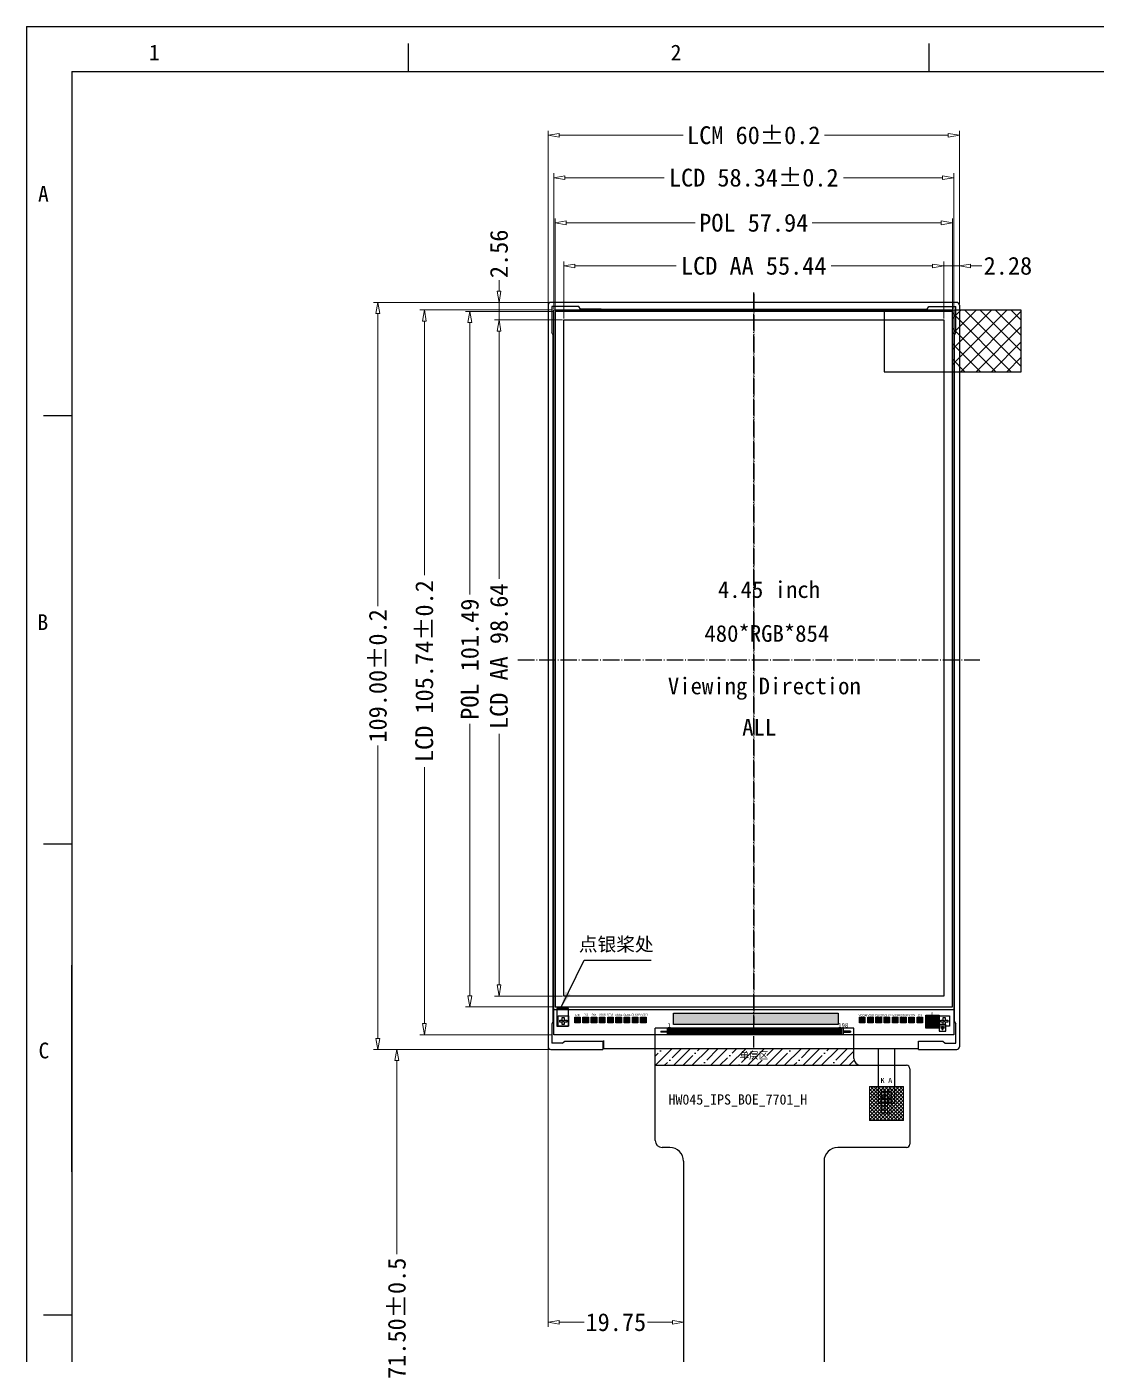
# Model space of a CAD drawing. Header units: millimetres. Extents: x 7345 to 7787, y -738 to -425.
# Drawn here: x 7345.1 to 7501.3, y -618.7 to -424.8 of the extents above; entities that cross this region are included whole.
import ezdxf

# ---------------------------------------------------------------- set-up
doc = ezdxf.new("R2010")
doc.units = ezdxf.units.MM
doc.header["$PDMODE"] = 35
doc.linetypes.add('ACAD_ISO04W100', pattern=[30, 24, -3, 0, -3])
for name, color, linetype in [('BL', 7, 'Continuous'), ('DIM', 3, 'Continuous'), ('FPC', 42, 'Continuous'), ('图框', 7, 'Continuous'), ('标 注', 3, 'Continuous'), ('标注', 3, 'Continuous')]:
    doc.layers.add(name, color=color, linetype=linetype)
doc.styles.add('1', font='', dxfattribs={"height": 5})
doc.styles.add('panel', font='arial.ttf', dxfattribs={"height": 4})
doc.styles.add('style2', font='kaiu.ttf')
doc.styles.add('宋', font='', dxfattribs={"height": 2})
doc.styles.add('宋体', font='')
doc.styles.get('1').set_extended_font_data('KaiTi_GB2312')
doc.styles.get('宋').set_extended_font_data('SimSun')
doc.styles.get('宋体').set_extended_font_data('SimSun')
doc.dimstyles.new('SYX', dxfattribs={"dimtxt": 3, "dimasz": 2.5, "dimexe": 1.25, "dimexo": 0.625, "dimtad": 1, "dimdsep": 46, "dimtxsty": '1', "dimcen": 2.5, "dimclrd": 256, "dimclre": 256, "dimclrt": 256, "dimadec": 0, "dimazin": 0, "dimtfac": 1, "dimtmove": 0, "dimatfit": 3, "dimfxl": 0, "dimarcsym": 0})
doc.dimstyles.new('标准', dxfattribs={"dimscale": 0.65, "dimtxt": 3, "dimasz": 2.5, "dimexe": 1, "dimexo": 0.3, "dimgap": 0.5, "dimtad": 0, "dimzin": 1, "dimdsep": 46, "dimtxsty": '宋体', "dimblk": 'CLOSEDBLANK', "dimcen": 0, "dimclrd": 3, "dimclre": 3, "dimclrt": 3, "dimadec": 0, "dimazin": 0, "dimtfac": 1, "dimtmove": 0, "dimatfit": 3, "dimldrblk": 'CLOSEDBLANK', "dimfxl": 0, "dimlwd": 0, "dimlwe": 0, "dimarcsym": 0})

# ---------------------------------------------------------------- blocks, each defined once
blk = doc.blocks.new('_ClosedBlank')
at = {"color": 0, "linetype": 'ByBlock', "lineweight": -2}
for p, q in [((-1, 0.17), (0, 0)), ((-1, 0.17), (-1, -0.17)), ((0, 0), (-1, -0.17))]:
    blk.add_line(p, q, dxfattribs=at)
blk = doc.blocks.new('*D8')
at = {"layer": 'Defpoints', "color": 0}
for p in [(7481.18, -440.66), (7421.18, -465.43), (7481.18, -465.43)]:
    blk.add_point(p, dxfattribs=at)
at = {"layer": 'FPC', "color": 3, "lineweight": 0}
for p, q in [((7421.18, -465.24), (7421.18, -440.01)), ((7481.18, -465.24), (7481.18, -440.01)), ((7422.81, -440.66), (7440.86, -440.66)), ((7479.56, -440.66), (7461.5, -440.66))]:
    blk.add_line(p, q, dxfattribs=at)
at = {"layer": 'FPC', "color": 3, "lineweight": 0, "xscale": 1.625, "yscale": 1.625, "zscale": 1.625, "rotation": 180}
blk.add_blockref('_ClosedBlank', (7421.18, -440.66), dxfattribs=at)
at = {"layer": 'FPC', "color": 3, "lineweight": 0, "xscale": 1.625, "yscale": 1.625, "zscale": 1.625}
blk.add_blockref('_ClosedBlank', (7481.18, -440.66), dxfattribs=at)
at = {"layer": 'FPC', "color": 3, "insert": (7451.18, -440.66), "char_height": 2.6, "attachment_point": 5, "style": '宋体'}
blk.add_mtext('LCM 60±0.2', dxfattribs=at)
blk = doc.blocks.new('*D9')
at = {"layer": 'Defpoints', "color": 0}
for p in [(7422.01, -466.14), (7403.13, -571.88), (7422.01, -571.88)]:
    blk.add_point(p, dxfattribs=at)
at = {"layer": 'FPC', "color": 3, "lineweight": 0}
for p, q in [((7421.82, -466.14), (7402.48, -466.14)), ((7403.13, -467.77), (7403.13, -504.82)), ((7403.13, -570.26), (7403.13, -532.85)), ((7421.82, -571.88), (7402.48, -571.88))]:
    blk.add_line(p, q, dxfattribs=at)
at = {"layer": 'FPC', "color": 3, "lineweight": 0, "xscale": 1.625, "yscale": 1.625, "zscale": 1.625}
for p, rotation in [((7403.13, -466.14), 90), ((7403.13, -571.88), 270)]:
    blk.add_blockref('_ClosedBlank', p, dxfattribs=dict(at, rotation=rotation))
at = {"layer": 'FPC', "color": 3, "insert": (7403.13, -518.83), "char_height": 2.6, "attachment_point": 5, "rotation": 90, "style": '宋体'}
blk.add_mtext('LCD 105.74±0.2', dxfattribs=at)
blk = doc.blocks.new('*D10')
at = {"layer": 'Defpoints', "color": 0}
for p in [(7480.35, -446.85), (7422.01, -466.14), (7480.35, -466.14)]:
    blk.add_point(p, dxfattribs=at)
at = {"layer": 'FPC', "color": 3, "lineweight": 0}
for p, q in [((7422.01, -465.95), (7422.01, -446.2)), ((7423.64, -446.85), (7438.09, -446.85)), ((7478.73, -446.85), (7464.27, -446.85)), ((7480.35, -465.95), (7480.35, -446.2))]:
    blk.add_line(p, q, dxfattribs=at)
at = {"layer": 'FPC', "color": 3, "lineweight": 0, "xscale": 1.625, "yscale": 1.625, "zscale": 1.625, "rotation": 180}
blk.add_blockref('_ClosedBlank', (7422.01, -446.85), dxfattribs=at)
at = {"layer": 'FPC', "color": 3, "lineweight": 0, "xscale": 1.625, "yscale": 1.625, "zscale": 1.625}
blk.add_blockref('_ClosedBlank', (7480.35, -446.85), dxfattribs=at)
at = {"layer": 'FPC', "color": 3, "insert": (7451.18, -446.85), "char_height": 2.6, "attachment_point": 5, "style": '宋体'}
blk.add_mtext('LCD 58.34±0.2', dxfattribs=at)
blk = doc.blocks.new('*D11')
at = {"layer": 'Defpoints', "color": 0}
for p in [(7478.9, -459.71), (7423.46, -467.59), (7478.9, -467.59)]:
    blk.add_point(p, dxfattribs=at)
at = {"layer": 'FPC', "color": 3, "lineweight": 0}
for p, q in [((7423.46, -467.4), (7423.46, -459.06)), ((7478.9, -467.4), (7478.9, -459.06)), ((7425.09, -459.71), (7439.88, -459.71)), ((7477.28, -459.71), (7462.48, -459.71))]:
    blk.add_line(p, q, dxfattribs=at)
at = {"layer": 'FPC', "color": 3, "lineweight": 0, "xscale": 1.625, "yscale": 1.625, "zscale": 1.625, "rotation": 180}
blk.add_blockref('_ClosedBlank', (7423.46, -459.71), dxfattribs=at)
at = {"layer": 'FPC', "color": 3, "lineweight": 0, "xscale": 1.625, "yscale": 1.625, "zscale": 1.625}
blk.add_blockref('_ClosedBlank', (7478.9, -459.71), dxfattribs=at)
at = {"layer": 'FPC', "color": 3, "insert": (7451.18, -459.71), "char_height": 2.6, "attachment_point": 5, "style": '宋体'}
blk.add_mtext('LCD AA 55.44', dxfattribs=at)
blk = doc.blocks.new('*D12')
at = {"layer": 'Defpoints', "color": 0}
for p in [(7414.02, -467.59), (7423.46, -467.59), (7423.46, -566.23)]:
    blk.add_point(p, dxfattribs=at)
at = {"layer": 'FPC', "color": 3, "lineweight": 0}
for p, q in [((7423.27, -467.59), (7413.37, -467.59)), ((7414.02, -469.22), (7414.02, -505.36)), ((7414.02, -564.61), (7414.02, -527.96)), ((7423.27, -566.23), (7413.37, -566.23))]:
    blk.add_line(p, q, dxfattribs=at)
at = {"layer": 'FPC', "color": 3, "lineweight": 0, "xscale": 1.625, "yscale": 1.625, "zscale": 1.625}
for p, rotation in [((7414.02, -467.59), 90), ((7414.02, -566.23), 270)]:
    blk.add_blockref('_ClosedBlank', p, dxfattribs=dict(at, rotation=rotation))
at = {"layer": 'FPC', "color": 3, "insert": (7414.02, -516.66), "char_height": 2.6, "attachment_point": 5, "rotation": 90, "style": '宋体'}
blk.add_mtext('LCD AA 98.64', dxfattribs=at)
blk = doc.blocks.new('*D14')
at = {"layer": 'Defpoints', "color": 0}
for p in [(7478.9, -459.71), (7481.18, -459.71), (7481.18, -459.71)]:
    blk.add_point(p, dxfattribs=at)
at = {"layer": 'FPC', "color": 3, "lineweight": 0}
for p, q in [((7478.9, -459.52), (7478.9, -459.06)), ((7481.18, -459.52), (7481.18, -459.06)), ((7477.28, -459.71), (7475.65, -459.71)), ((7478.9, -459.71), (7481.18, -459.71)), ((7482.81, -459.71), (7484.43, -459.71))]:
    blk.add_line(p, q, dxfattribs=at)
at = {"layer": 'FPC', "color": 3, "lineweight": 0, "xscale": 1.625, "yscale": 1.625, "zscale": 1.625}
blk.add_blockref('_ClosedBlank', (7478.9, -459.71), dxfattribs=at)
at = {"layer": 'FPC', "color": 3, "lineweight": 0, "xscale": 1.625, "yscale": 1.625, "zscale": 1.625, "rotation": 180}
blk.add_blockref('_ClosedBlank', (7481.18, -459.71), dxfattribs=at)
at = {"layer": 'FPC', "color": 3, "insert": (7488.25, -459.71), "char_height": 2.6, "attachment_point": 5, "style": '宋体'}
blk.add_mtext('2.28', dxfattribs=at)
blk = doc.blocks.new('*D15')
at = {"layer": 'Defpoints', "color": 0}
for p in [(7412.14, -465.03), (7414.02, -465.03), (7414.02, -467.59)]:
    blk.add_point(p, dxfattribs=at)
at = {"layer": 'FPC', "color": 3, "lineweight": 0}
for p, q in [((7414.02, -463.41), (7414.02, -461.78)), ((7412.33, -465.03), (7414.67, -465.03)), ((7414.02, -467.59), (7414.02, -465.03)), ((7413.83, -467.59), (7413.37, -467.59)), ((7414.02, -469.22), (7414.02, -470.84))]:
    blk.add_line(p, q, dxfattribs=at)
at = {"layer": 'FPC', "color": 3, "lineweight": 0, "xscale": 1.625, "yscale": 1.625, "zscale": 1.625}
for p, rotation in [((7414.02, -465.03), 270), ((7414.02, -467.59), 90)]:
    blk.add_blockref('_ClosedBlank', p, dxfattribs=dict(at, rotation=rotation))
at = {"layer": 'FPC', "color": 3, "insert": (7414.02, -457.95), "char_height": 2.6, "attachment_point": 5, "rotation": 90, "style": '宋体'}
blk.add_mtext('2.56', dxfattribs=at)
blk = doc.blocks.new('FA')
at = {"color": 7}
for p, q in [((7275.66, -465.64), (7271.71, -465.64)), ((7326.7, -465.64), (7330.65, -465.64)), ((7273.25, -573.11), (7271.71, -573.11))]:
    blk.add_line(p, q, dxfattribs=at)
at = {"color": 7, "linetype": 'Continuous'}
for p, q in [((7275.91, -466.04), (7275.66, -465.64)), ((7278.91, -466.04), (7275.91, -466.04)), ((7275.91, -466.04), (7326.45, -466.04)), ((7326.45, -466.04), (7326.7, -465.64)), ((7271.91, -469.8), (7271.71, -469.45)), ((7271.91, -569.96), (7271.91, -469.8)), ((7330.45, -469.8), (7330.65, -469.45)), ((7330.45, -569.96), (7330.45, -469.8)), ((7271.91, -569.96), (7271.71, -570.31)), ((7330.45, -569.96), (7330.65, -570.31))]:
    blk.add_line(p, q, dxfattribs=at)
at = {"layer": 'BL', "color": 0}
for p, q in [((7330.78, -465.03), (7271.58, -465.03)), ((7271.18, -465.43), (7271.18, -573.63)), ((7271.71, -465.64), (7271.71, -469.45)), ((7330.65, -469.45), (7330.65, -465.64)), ((7271.71, -570.31), (7271.71, -573.11)), ((7330.65, -573.11), (7330.65, -570.31)), ((7273.25, -573.11), (7273.6, -572.84)), ((7273.6, -572.84), (7279.18, -572.84)), ((7279.18, -572.84), (7279.18, -574.03)), ((7325.19, -574.03), (7325.19, -572.84)), ((7325.19, -572.84), (7328.76, -572.84)), ((7328.76, -572.84), (7329.11, -573.11)), ((7329.11, -573.11), (7330.65, -573.11)), ((7271.58, -574.03), (7279.18, -574.03)), ((7325.19, -574.03), (7330.78, -574.03))]:
    blk.add_line(p, q, dxfattribs=at)
at = {"layer": 'BL', "color": 255}
blk.add_line((7331.18, -465.43), (7331.18, -573.63), dxfattribs=at)
at = {"layer": 'BL', "color": 5}
blk.add_line((7279.28, -572.74), (7279.28, -573.93), dxfattribs=at)
at = {"layer": 'BL', "color": 0}
for centre, start, end in [((7271.58, -465.43), 90, 180), ((7330.78, -465.43), 0, 90), ((7271.58, -573.63), 180, 270), ((7330.78, -573.63), 270, 0)]:
    blk.add_arc(centre, 0.4, start, end, dxfattribs=at)
at = {"layer": '图框', "color": 0, "linetype": 'ByBlock'}
blk.add_line((7325.19, -573.93), (7279.18, -573.93), dxfattribs=at)
blk = doc.blocks.new('*D38')
at = {"layer": 'Defpoints', "color": 0}
for p in [(7399.12, -574.03), (7421.58, -574.03), (7441.23, -645.53)]:
    blk.add_point(p, dxfattribs=at)
at = {"layer": 'FPC', "color": 3, "lineweight": 0}
for p, q in [((7421.39, -574.03), (7398.47, -574.03)), ((7399.12, -575.66), (7399.12, -603.91)), ((7399.12, -643.91), (7399.12, -622.59)), ((7441.04, -645.53), (7398.47, -645.53))]:
    blk.add_line(p, q, dxfattribs=at)
at = {"layer": 'FPC', "color": 3, "lineweight": 0, "xscale": 1.625, "yscale": 1.625, "zscale": 1.625}
for p, rotation in [((7399.12, -574.03), 90), ((7399.12, -645.53), 270)]:
    blk.add_blockref('_ClosedBlank', p, dxfattribs=dict(at, rotation=rotation))
at = {"layer": 'FPC', "color": 3, "insert": (7399.12, -613.25), "char_height": 2.6, "attachment_point": 5, "rotation": 90, "style": '宋体'}
blk.add_mtext('71.50±0.5', dxfattribs=at)
blk = doc.blocks.new('*D44')
at = {"layer": 'Defpoints', "color": 0}
for p in [(7421.18, -573.63), (7440.93, -611.38), (7440.93, -613.83)]:
    blk.add_point(p, dxfattribs=at)
at = {"layer": 'FPC', "color": 3, "lineweight": 0}
for p, q in [((7421.18, -573.83), (7421.18, -614.48)), ((7440.93, -611.58), (7440.93, -614.48)), ((7422.81, -613.83), (7426.43, -613.83)), ((7439.31, -613.83), (7435.68, -613.83))]:
    blk.add_line(p, q, dxfattribs=at)
at = {"layer": 'FPC', "color": 3, "lineweight": 0, "xscale": 1.625, "yscale": 1.625, "zscale": 1.625, "rotation": 180}
blk.add_blockref('_ClosedBlank', (7421.18, -613.83), dxfattribs=at)
at = {"layer": 'FPC', "color": 3, "lineweight": 0, "xscale": 1.625, "yscale": 1.625, "zscale": 1.625}
blk.add_blockref('_ClosedBlank', (7440.93, -613.83), dxfattribs=at)
at = {"layer": 'FPC', "color": 3, "insert": (7431.06, -613.83), "char_height": 2.6, "attachment_point": 5, "style": '宋体'}
blk.add_mtext('19.75', dxfattribs=at)
blk = doc.blocks.new('*D45')
at = {"layer": 'Defpoints', "color": 0}
for p in [(7396.35, -465.03), (7421.58, -465.03), (7421.58, -574.03)]:
    blk.add_point(p, dxfattribs=at)
at = {"layer": 'FPC', "color": 3, "lineweight": 0}
for p, q in [((7421.39, -465.03), (7395.7, -465.03)), ((7396.35, -466.66), (7396.35, -509.36)), ((7396.35, -572.41), (7396.35, -529.7)), ((7421.39, -574.03), (7395.7, -574.03))]:
    blk.add_line(p, q, dxfattribs=at)
at = {"layer": 'FPC', "color": 3, "lineweight": 0, "xscale": 1.625, "yscale": 1.625, "zscale": 1.625}
for p, rotation in [((7396.35, -465.03), 90), ((7396.35, -574.03), 270)]:
    blk.add_blockref('_ClosedBlank', p, dxfattribs=dict(at, rotation=rotation))
at = {"layer": 'FPC', "color": 3, "insert": (7396.35, -519.53), "char_height": 2.6, "attachment_point": 5, "rotation": 90, "style": '宋体'}
blk.add_mtext('109.00%%P0.2', dxfattribs=at)
blk = doc.blocks.new('*U48')
at = {"color": 4}
blk.add_lwpolyline([(-0.035, 0.4), (0.035, 0.4), (0.035, -0.4), (-0.035, -0.4)], close=True, dxfattribs=at)
blk = doc.blocks.new('*U49')
at = {"color": 0, "linetype": 'ByBlock', "lineweight": -2}
for p in [(0, 0), (0.13, 0), (0.26, 0), (0.39, 0), (0.52, 0), (0.65, 0), (0.78, 0), (0.91, 0), (1.04, 0), (1.17, 0), (1.3, 0), (1.43, 0), (1.56, 0), (1.69, 0), (1.82, 0), (1.95, 0), (2.08, 0), (2.21, 0), (2.34, 0), (2.47, 0), (2.6, 0), (2.73, 0), (2.86, 0), (2.99, 0), (3.12, 0), (3.25, 0), (3.38, 0), (3.51, 0), (3.64, 0), (3.77, 0), (3.9, 0), (4.03, 0), (4.16, 0), (4.29, 0), (4.42, 0), (4.55, 0), (4.68, 0), (4.81, 0), (4.94, 0), (5.07, 0), (5.2, 0), (5.33, 0), (5.46, 0), (5.59, 0), (5.72, 0), (5.85, 0), (5.98, 0), (6.11, 0), (6.24, 0), (6.37, 0), (6.5, 0), (6.63, 0), (6.76, 0), (6.89, 0), (7.02, 0), (7.15, 0), (7.28, 0), (7.41, 0), (7.54, 0), (7.67, 0), (7.8, 0), (7.93, 0), (8.06, 0), (8.19, 0), (8.32, 0), (8.45, 0), (8.58, 0), (8.71, 0), (8.84, 0), (8.97, 0), (9.1, 0), (9.23, 0), (9.36, 0), (9.49, 0), (9.62, 0), (9.75, 0), (9.88, 0), (10.01, 0), (10.14, 0), (10.27, 0), (10.4, 0), (10.53, 0), (10.66, 0), (10.79, 0), (10.92, 0), (11.05, 0), (11.18, 0), (11.31, 0), (11.44, 0), (11.57, 0), (11.7, 0), (11.83, 0), (11.96, 0), (12.09, 0), (12.22, 0), (12.35, 0), (12.48, 0), (12.61, 0), (12.74, 0), (12.87, 0), (13, 0), (13.13, 0), (13.26, 0), (13.39, 0), (13.52, 0), (13.65, 0), (13.78, 0), (13.91, 0), (14.04, 0), (14.17, 0), (14.3, 0), (14.43, 0), (14.56, 0), (14.69, 0), (14.82, 0), (14.95, 0), (15.08, 0), (15.21, 0), (15.34, 0), (15.47, 0), (15.6, 0), (15.73, 0), (15.86, 0), (15.99, 0), (16.12, 0), (16.25, 0), (16.38, 0), (16.51, 0), (16.64, 0), (16.77, 0), (16.9, 0), (17.03, 0), (17.16, 0), (17.29, 0), (17.42, 0), (17.55, 0), (17.68, 0), (17.81, 0), (17.94, 0), (18.07, 0), (18.2, 0), (18.33, 0), (18.46, 0), (18.59, 0), (18.72, 0), (18.85, 0), (18.98, 0), (19.11, 0), (19.24, 0), (19.37, 0), (19.5, 0), (19.63, 0), (19.76, 0), (19.89, 0), (20.02, 0), (20.15, 0), (20.28, 0), (20.41, 0), (20.54, 0), (20.67, 0), (20.8, 0), (20.93, 0), (21.06, 0), (21.19, 0), (21.32, 0), (21.45, 0), (21.58, 0), (21.71, 0), (21.84, 0), (21.97, 0), (22.1, 0), (22.23, 0), (22.36, 0), (22.49, 0), (22.62, 0), (22.75, 0), (22.88, 0), (23.01, 0), (23.14, 0), (23.27, 0), (23.4, 0), (23.53, 0), (23.66, 0), (23.79, 0), (23.92, 0), (24.05, 0), (24.18, 0), (24.31, 0), (24.44, 0), (24.57, 0), (24.7, 0), (24.83, 0), (24.96, 0)]:
    blk.add_blockref('*U48', p, dxfattribs=at)
blk = doc.blocks.new('GAS')
for points in [[(7125.07, -569.32), (7125.87, -569.32), (7125.87, -570.12), (7125.07, -570.12)], [(7126.27, -569.32), (7127.07, -569.32), (7127.07, -570.12), (7126.27, -570.12)], [(7127.47, -569.32), (7128.27, -569.32), (7128.27, -570.12), (7127.47, -570.12)], [(7128.67, -569.32), (7129.47, -569.32), (7129.47, -570.12), (7128.67, -570.12)], [(7129.87, -569.32), (7130.67, -569.32), (7130.67, -570.12), (7129.87, -570.12)], [(7131.07, -569.32), (7131.87, -569.32), (7131.87, -570.12), (7131.07, -570.12)], [(7132.27, -569.32), (7133.07, -569.32), (7133.07, -570.12), (7132.27, -570.12)], [(7133.47, -569.32), (7134.27, -569.32), (7134.27, -570.12), (7133.47, -570.12)], [(7134.67, -569.32), (7135.47, -569.32), (7135.47, -570.12), (7134.67, -570.12)], [(7139.49, -568.73), (7163.49, -568.73), (7163.49, -570.37), (7139.49, -570.37)], [(7166.6, -569.32), (7167.4, -569.32), (7167.4, -570.12), (7166.6, -570.12)], [(7167.8, -569.32), (7168.6, -569.32), (7168.6, -570.12), (7167.8, -570.12)], [(7169, -569.32), (7169.8, -569.32), (7169.8, -570.12), (7169, -570.12)], [(7170.2, -569.32), (7171, -569.32), (7171, -570.12), (7170.2, -570.12)], [(7171.4, -569.32), (7172.2, -569.32), (7172.2, -570.12), (7171.4, -570.12)], [(7172.6, -569.32), (7173.4, -569.32), (7173.4, -570.12), (7172.6, -570.12)], [(7173.8, -569.32), (7174.6, -569.32), (7174.6, -570.12), (7173.8, -570.12)], [(7175, -569.32), (7175.8, -569.32), (7175.8, -570.12), (7175, -570.12)], [(7176.3, -569.03), (7178.2, -569.03), (7178.2, -570.93), (7176.3, -570.93)]]:
    blk.add_hatch(color=3).paths.add_polyline_path(points)
h = blk.add_hatch(color=3)
h.paths.add_polyline_path([(7178.77, -570.83), (7178.67, -570.83), (7178.67, -570.93), (7178.77, -570.93)])
h.paths.add_polyline_path([(7178.77, -570.63), (7178.67, -570.63), (7178.67, -570.83), (7178.77, -570.83)])
h.paths.add_polyline_path([(7178.97, -570.83), (7178.77, -570.83), (7178.77, -570.93), (7178.97, -570.93)])
h.paths.add_polyline_path([(7178.67, -570.83), (7178.47, -570.83), (7178.47, -570.93), (7178.67, -570.93)])
h.paths.add_polyline_path([(7178.77, -570.93), (7178.67, -570.93), (7178.67, -571.13), (7178.77, -571.13)])
at = {"color": 4}
for p, q in [((7122.89, -570.03), (7122.89, -569.73)), ((7122.89, -569.73), (7123.24, -569.73)), ((7123.24, -569.38), (7123.54, -569.38)), ((7123.24, -569.73), (7123.24, -569.38)), ((7123.24, -569.73), (7123.54, -570.03)), ((7123.24, -570.03), (7123.54, -569.73)), ((7123.54, -569.38), (7123.54, -569.73)), ((7123.54, -569.73), (7123.89, -569.73)), ((7123.89, -569.73), (7123.89, -570.03)), ((7123.24, -570.03), (7122.89, -570.03)), ((7123.24, -570.38), (7123.24, -570.03)), ((7123.54, -570.38), (7123.24, -570.38)), ((7123.89, -570.03), (7123.54, -570.03)), ((7123.54, -570.03), (7123.54, -570.38)), ((7137.6, -571.38), (7137.6, -571.48)), ((7165.29, -571.38), (7165.29, -571.48))]:
    blk.add_line(p, q, dxfattribs=at)
at = {"color": 3}
for p, q in [((7122.89, -570.03), (7122.89, -569.73)), ((7122.89, -569.73), (7123.24, -569.73)), ((7123.24, -569.38), (7123.54, -569.38)), ((7123.24, -569.73), (7123.24, -569.38)), ((7123.24, -569.73), (7123.54, -570.03)), ((7123.24, -570.03), (7123.54, -569.73)), ((7123.54, -569.38), (7123.54, -569.73)), ((7123.54, -569.73), (7123.89, -569.73)), ((7123.89, -569.73), (7123.89, -570.03)), ((7178.47, -570.03), (7178.47, -569.73)), ((7178.47, -569.73), (7178.82, -569.73)), ((7178.82, -569.38), (7179.12, -569.38)), ((7178.82, -569.73), (7178.82, -569.38)), ((7178.82, -569.73), (7179.12, -570.03)), ((7178.82, -570.03), (7179.12, -569.73)), ((7179.12, -569.38), (7179.12, -569.73)), ((7179.12, -569.73), (7179.47, -569.73)), ((7179.47, -569.73), (7179.47, -570.03)), ((7123.24, -570.03), (7122.89, -570.03)), ((7123.24, -570.38), (7123.24, -570.03)), ((7123.54, -570.38), (7123.24, -570.38)), ((7123.89, -570.03), (7123.54, -570.03)), ((7123.54, -570.03), (7123.54, -570.38)), ((7178.82, -570.03), (7178.47, -570.03)), ((7178.82, -570.38), (7178.82, -570.03)), ((7179.12, -570.38), (7178.82, -570.38)), ((7179.47, -570.03), (7179.12, -570.03)), ((7179.12, -570.03), (7179.12, -570.38))]:
    blk.add_line(p, q, dxfattribs=at)
at = {"color": 6}
for p, q in [((7125.87, -569.32), (7125.07, -570.12)), ((7125.07, -569.32), (7125.87, -570.12)), ((7127.07, -569.32), (7126.27, -570.12)), ((7126.27, -569.32), (7127.07, -570.12)), ((7128.27, -569.32), (7127.47, -570.12)), ((7127.47, -569.32), (7128.27, -570.12)), ((7129.47, -569.32), (7128.67, -570.12)), ((7128.67, -569.32), (7129.47, -570.12)), ((7130.67, -569.32), (7129.87, -570.12)), ((7129.87, -569.32), (7130.67, -570.12)), ((7131.87, -569.32), (7131.07, -570.12)), ((7131.07, -569.32), (7131.87, -570.12)), ((7133.07, -569.32), (7132.27, -570.12)), ((7132.27, -569.32), (7133.07, -570.12)), ((7134.27, -569.32), (7133.47, -570.12)), ((7133.47, -569.32), (7134.27, -570.12)), ((7135.47, -569.32), (7134.67, -570.12)), ((7134.67, -569.32), (7135.47, -570.12)), ((7167.4, -569.32), (7166.6, -570.12)), ((7166.6, -569.32), (7167.4, -570.12)), ((7168.6, -569.32), (7167.8, -570.12)), ((7167.8, -569.32), (7168.6, -570.12)), ((7169.8, -569.32), (7169, -570.12)), ((7169, -569.32), (7169.8, -570.12)), ((7171, -569.32), (7170.2, -570.12)), ((7170.2, -569.32), (7171, -570.12)), ((7172.2, -569.32), (7171.4, -570.12)), ((7171.4, -569.32), (7172.2, -570.12)), ((7173.4, -569.32), (7172.6, -570.12)), ((7172.6, -569.32), (7173.4, -570.12)), ((7174.6, -569.32), (7173.8, -570.12)), ((7173.8, -569.32), (7174.6, -570.12)), ((7175.8, -569.32), (7175, -570.12)), ((7175, -569.32), (7175.8, -570.12)), ((7176.3, -570.93), (7178.2, -569.03)), ((7176.3, -569.03), (7178.2, -570.93))]:
    blk.add_line(p, q, dxfattribs=at)
at = {"color": 4}
for points in [[(7122.01, -466.14), (7180.35, -466.14), (7180.35, -571.88), (7122.01, -571.88)], [(7122.44, -570.63), (7124.14, -570.63), (7124.14, -568.03), (7122.44, -568.03)], [(7122.44, -570.63), (7124.14, -570.63), (7124.14, -568.03), (7122.44, -568.03)], [(7122.64, -569.13), (7124.14, -569.13), (7124.14, -570.63), (7122.64, -570.63)], [(7139.49, -568.73), (7163.49, -568.73), (7163.49, -570.37), (7139.49, -570.37)], [(7164.03, -570.93), (7163.96, -570.93), (7163.96, -571.73), (7164.03, -571.73)]]:
    blk.add_lwpolyline(points, close=True, dxfattribs=at)
for points in [[(7122.01, -466.14), (7180.35, -466.14), (7180.35, -568.23), (7122.01, -568.23)], [(7122.01, -466.14), (7180.35, -466.14), (7180.35, -571.88), (7122.01, -571.88)], [(7176.3, -569.03), (7178.2, -569.03), (7178.2, -570.93), (7176.3, -570.93)]]:
    blk.add_lwpolyline(points, close=True)
at = {"color": 5}
blk.add_lwpolyline([(7123.46, -467.59), (7178.9, -467.59), (7178.9, -566.23), (7123.46, -566.23)], close=True, dxfattribs=at)
at = {"color": 6}
for points in [[(7122.64, -569.13), (7124.14, -569.13), (7124.14, -570.63), (7122.64, -570.63)], [(7125.07, -569.32), (7125.87, -569.32), (7125.87, -570.12), (7125.07, -570.12)], [(7126.27, -569.32), (7127.07, -569.32), (7127.07, -570.12), (7126.27, -570.12)], [(7127.47, -569.32), (7128.27, -569.32), (7128.27, -570.12), (7127.47, -570.12)], [(7128.67, -569.32), (7129.47, -569.32), (7129.47, -570.12), (7128.67, -570.12)], [(7129.87, -569.32), (7130.67, -569.32), (7130.67, -570.12), (7129.87, -570.12)], [(7131.07, -569.32), (7131.87, -569.32), (7131.87, -570.12), (7131.07, -570.12)], [(7132.27, -569.32), (7133.07, -569.32), (7133.07, -570.12), (7132.27, -570.12)], [(7133.47, -569.32), (7134.27, -569.32), (7134.27, -570.12), (7133.47, -570.12)], [(7134.67, -569.32), (7135.47, -569.32), (7135.47, -570.12), (7134.67, -570.12)], [(7166.6, -569.32), (7167.4, -569.32), (7167.4, -570.12), (7166.6, -570.12)], [(7167.8, -569.32), (7168.6, -569.32), (7168.6, -570.12), (7167.8, -570.12)], [(7169, -569.32), (7169.8, -569.32), (7169.8, -570.12), (7169, -570.12)], [(7170.2, -569.32), (7171, -569.32), (7171, -570.12), (7170.2, -570.12)], [(7171.4, -569.32), (7172.2, -569.32), (7172.2, -570.12), (7171.4, -570.12)], [(7172.6, -569.32), (7173.4, -569.32), (7173.4, -570.12), (7172.6, -570.12)], [(7173.8, -569.32), (7174.6, -569.32), (7174.6, -570.12), (7173.8, -570.12)], [(7175, -569.32), (7175.8, -569.32), (7175.8, -570.12), (7175, -570.12)], [(7176.3, -569.03), (7178.2, -569.03), (7178.2, -570.93), (7176.3, -570.93)], [(7178.22, -569.13), (7179.72, -569.13), (7179.72, -570.63), (7178.22, -570.63)], [(7178.22, -571.38), (7179.22, -571.38), (7179.22, -570.38), (7178.22, -570.38)]]:
    blk.add_lwpolyline(points, close=True, dxfattribs=at)
at = {"color": 0}
blk.add_lwpolyline([(7139.49, -568.73), (7163.49, -568.73), (7163.49, -570.37), (7139.49, -570.37)], close=True, dxfattribs=at)
at = {"color": 4}
for points in [[(7137.6, -571.38), (7138.6, -571.38), (7138.6, -570.93), (7138.68, -570.93), (7138.68, -571.73), (7138.6, -571.73), (7138.6, -571.48), (7137.6, -571.48)], [(7165.29, -571.38), (7164.29, -571.38), (7164.29, -570.93), (7164.21, -570.93), (7164.21, -571.73), (7164.29, -571.73), (7164.29, -571.48), (7165.29, -571.48)]]:
    blk.add_lwpolyline(points, dxfattribs=at)
at = {"color": 6, "linetype": 'ACAD_ISO04W100'}
for points in [[(7178.47, -570.83), (7178.67, -570.83), (7178.67, -570.63)], [(7178.47, -570.83), (7178.47, -570.93)], [(7178.67, -570.93), (7178.47, -570.93)], [(7178.67, -570.63), (7178.77, -570.63)], [(7178.67, -571.13), (7178.67, -570.93)], [(7178.67, -571.13), (7178.77, -571.13)], [(7178.77, -570.63), (7178.77, -570.83), (7178.97, -570.83)], [(7178.97, -570.93), (7178.77, -570.93), (7178.77, -571.13)], [(7178.97, -570.83), (7178.97, -570.93)]]:
    blk.add_lwpolyline(points, dxfattribs=at)
at = {"layer": '图框', "color": 1, "linetype": 'ACAD_ISO04W100', "ltscale": 0.1}
for p, q in [((7151.14, -463.59), (7151.14, -573.74)), ((7116.78, -517.19), (7184.15, -517.19))]:
    blk.add_line(p, q, dxfattribs=at)
blk.add_blockref('*U49', (7138.9, -571.33))
at = {"color": 7, "style": 'style2'}
for s, height, p in [('4.45 inch', 2.434, (7145.95, -508.15)), ('480*RGB*854', 2.4336, (7143.98, -514.55)), ('Viewing Direction', 2.4336, (7138.65, -522.21))]:
    blk.add_text(s, height=height, dxfattribs=at).set_placement(p)
at = {"color": 6, "char_height": 0.3, "attachment_point": 1, "style": 'panel'}
for s, insert, width in [('DB', (7125.19, -568.83), 0.8216), ('DG', (7126.41, -568.82), 0.8216), ('SW', (7127.52, -568.81), 0.8216), ('VD/S', (7128.62, -568.82), 1.132), ('STVL', (7129.75, -568.81), 1.132), ('VSSL', (7130.93, -568.83), 1.132), ('CLK1', (7132.18, -568.83), 1.132), ('CLK1B', (7133.33, -568.82), 1.132), ('VS/D', (7134.78, -568.82), 1.132), ('VCOM', (7166.47, -568.9), 1.132), ('VS/D', (7167.77, -568.9), 1.132), ('CLK2B', (7168.84, -568.9), 1.132), ('CLK2', (7170.24, -568.91), 1.132), ('VSSR', (7171.4, -568.91), 1.132), ('STVR', (7172.58, -568.9), 1.132), ('VD/S', (7173.73, -568.86), 1.132), ('DR', (7175.17, -568.9), 1.132), ('ID', (7176.93, -568.6), 1.132)]:
    blk.add_mtext(s, dxfattribs=dict(at, insert=insert, width=width))
at = {"layer": '图框', "color": 7, "linetype": 'ByBlock', "char_height": 0.625, "width": 0.5781, "attachment_point": 1}
for s, insert in [('1', (7138.62, -570.18)), ('198', (7163.5, -570.18))]:
    blk.add_mtext(s, dxfattribs=dict(at, insert=insert))
blk = doc.blocks.new('*D52')
at = {"layer": 'Defpoints', "color": 0}
for p in [(7480.15, -453.43), (7422.21, -466.34), (7480.15, -466.34)]:
    blk.add_point(p, dxfattribs=at)
at = {"layer": 'FPC', "color": 3, "lineweight": 0}
for p, q in [((7422.21, -466.15), (7422.21, -452.78)), ((7423.84, -453.43), (7442.64, -453.43)), ((7478.53, -453.43), (7459.72, -453.43)), ((7480.15, -466.15), (7480.15, -452.78))]:
    blk.add_line(p, q, dxfattribs=at)
at = {"layer": 'FPC', "color": 3, "lineweight": 0, "xscale": 1.625, "yscale": 1.625, "zscale": 1.625, "rotation": 180}
blk.add_blockref('_ClosedBlank', (7422.21, -453.43), dxfattribs=at)
at = {"layer": 'FPC', "color": 3, "lineweight": 0, "xscale": 1.625, "yscale": 1.625, "zscale": 1.625}
blk.add_blockref('_ClosedBlank', (7480.15, -453.43), dxfattribs=at)
at = {"layer": 'FPC', "color": 3, "insert": (7451.18, -453.43), "char_height": 2.6, "attachment_point": 5, "style": '宋体'}
blk.add_mtext('POL 57.94', dxfattribs=at)
blk = doc.blocks.new('*D53')
at = {"layer": 'Defpoints', "color": 0}
for p in [(7409.76, -466.34), (7422.21, -466.34), (7422.21, -567.83)]:
    blk.add_point(p, dxfattribs=at)
at = {"layer": 'FPC', "color": 3, "lineweight": 0}
for p, q in [((7422.02, -466.34), (7409.11, -466.34)), ((7409.76, -467.97), (7409.76, -507.66)), ((7409.76, -566.21), (7409.76, -526.51)), ((7422.02, -567.83), (7409.11, -567.83))]:
    blk.add_line(p, q, dxfattribs=at)
at = {"layer": 'FPC', "color": 3, "lineweight": 0, "xscale": 1.625, "yscale": 1.625, "zscale": 1.625}
for p, rotation in [((7409.76, -466.34), 90), ((7409.76, -567.83), 270)]:
    blk.add_blockref('_ClosedBlank', p, dxfattribs=dict(at, rotation=rotation))
at = {"layer": 'FPC', "color": 3, "insert": (7409.76, -517.09), "char_height": 2.6, "attachment_point": 5, "rotation": 90, "style": '宋体'}
blk.add_mtext('POL 101.49', dxfattribs=at)

msp = doc.modelspace()

# ---------------------------------------------------------------- hatches: boundary and pattern name
h = msp.add_hatch()
h.set_pattern_fill('ANSI37', color=1, scale=0.5)
h.paths.add_polyline_path([(7490.2, -466.145), (7481.18, -466.145), (7481.18, -475.145), (7490.2, -475.145)])
h.paths.add_polyline_path([(7481.18, -466.145), (7480.65, -466.145), (7480.65, -469.454), (7480.45, -469.804), (7480.45, -475.145), (7481.18, -475.145)])
h.paths.add_polyline_path([(7480.65, -466.145), (7480.35, -466.145), (7480.35, -475.145), (7480.45, -475.145), (7480.45, -469.804), (7480.65, -469.454)])
h.paths.add_polyline_path([(7480.35, -466.145), (7480.15, -466.145), (7480.15, -475.145), (7480.35, -475.145)])
at = {"lineweight": 9}
h = msp.add_hatch(dxfattribs=at)
h.set_pattern_fill('ANSI37', color=2, scale=3)
h.set_pattern_definition([(45, (7073.33425, -224.3369), (-0.26516504, 0.26516504), []), (135, (7073.33425, -224.3369), (-0.26516504, -0.26516504), [])])
h.paths.add_polyline_path([(7473.039, -579.412), (7468.039, -579.412), (7468.039, -584.412), (7473.039, -584.412)])
at = {"layer": '图框', "linetype": 'ByBlock'}
h = msp.add_hatch(dxfattribs=at)
h.set_pattern_fill('ANSI35', color=256, scale=0.3)
h.set_pattern_definition([(45, (-2236.1766, -5125.196), (-1.34703842, 1.34703842), []), (45, (-2234.8295, -5125.196), (-1.34703842, 1.34703842), [2.38125, -0.47625, 0, -0.47625])])
h.paths.add_polyline_path([(7465.798, -573.931), (7451.18, -573.931), (7451.18, -576.33), (7466.798, -576.329, -0.4143709), (7465.797, -575.329)])
h.paths.add_polyline_path([(7451.18, -573.931), (7436.803, -573.931), (7436.803, -576.331), (7451.18, -576.33)])
h.paths.add_polyline_path([(7448.775, -576.023), (7453.542, -576.023), (7453.542, -574.1), (7448.775, -574.1)], flags=9)

# ---------------------------------------------------------------- linework, layer by layer
at = {"color": 7, "linetype": 'Continuous'}
for q in [(7786.974, -424.793), (7345.106, -738.122)]:
    msp.add_line((7345.106, -424.793), q, dxfattribs=at)
at = {"linetype": 'Continuous'}
for p, q in [((7400.837, -431.37), (7400.837, -427.26)), ((7476.756, -431.37), (7476.756, -427.26)), ((7351.684, -431.37), (7780.396, -431.37)), ((7351.684, -431.37), (7351.684, -731.545)), ((7351.684, -481.608), (7347.573, -481.608)), ((7351.684, -544.092), (7347.573, -544.092)), ((7351.684, -612.797), (7347.573, -612.797))]:
    msp.add_line(p, q, dxfattribs=at)
msp.add_line((7480.15, -475.145), (7480.15, -466.145))
at = {"color": 30, "linetype": 'Continuous', "lineweight": 25}
for p, q in [((7469.307, -573.931), (7469.307, -581.928)), ((7471.707, -573.931), (7471.707, -581.928)), ((7470.307, -580.228), (7469.807, -580.228)), ((7469.807, -580.763), (7469.807, -580.228)), ((7469.807, -580.228), (7469.807, -580.763)), ((7469.807, -581.763), (7469.807, -581.094)), ((7469.807, -581.094), (7469.807, -581.763)), ((7470.307, -580.228), (7470.307, -580.763)), ((7470.307, -580.763), (7470.307, -580.228)), ((7470.307, -581.094), (7470.307, -581.763)), ((7470.307, -581.763), (7470.307, -581.094)), ((7471.207, -580.228), (7470.707, -580.228)), ((7470.707, -581.013), (7470.707, -580.228)), ((7470.707, -580.228), (7470.707, -581.013)), ((7470.707, -581.763), (7470.707, -581.344)), ((7470.707, -581.344), (7470.707, -581.763)), ((7471.207, -580.228), (7471.207, -581.013)), ((7471.207, -581.013), (7471.207, -580.228)), ((7471.207, -581.344), (7471.207, -581.763)), ((7471.207, -581.763), (7471.207, -581.344)), ((7469.907, -581.928), (7469.307, -581.928)), ((7470.807, -581.928), (7470.207, -581.928)), ((7471.707, -581.928), (7471.107, -581.928))]:
    msp.add_line(p, q, dxfattribs=at)
at = {"color": 2, "lineweight": 9}
for points in [[(7468.039, -584.412), (7473.039, -584.412), (7473.039, -579.412), (7468.039, -579.412)], [(7469.807, -583.328), (7470.307, -583.328), (7470.307, -579.828), (7469.807, -579.828)], [(7470.707, -583.328), (7471.207, -583.328), (7471.207, -579.828), (7470.707, -579.828)]]:
    msp.add_lwpolyline(points, close=True, dxfattribs=at)
at = {"color": 30, "linetype": 'Continuous', "lineweight": 25}
for centre in [(7470.057, -580.928), (7470.057, -580.928), (7470.957, -581.178), (7470.957, -581.178)]:
    msp.add_circle(centre, 0.15, dxfattribs=at)
for centre, radius, start, end in [((7470.057, -580.928), 0.3, 146.44269, 213.55731), ((7470.057, -580.928), 0.3, 146.44269, 213.55731), ((7470.057, -580.928), 0.3, 326.44269, 33.55731), ((7470.057, -580.928), 0.3, 326.44269, 33.55731), ((7470.957, -581.178), 0.3, 146.44269, 213.55731), ((7470.957, -581.178), 0.3, 146.44269, 213.55731), ((7470.957, -581.178), 0.3, 326.44269, 33.55731), ((7470.957, -581.178), 0.3, 326.44269, 33.55731), ((7470.057, -581.928), 0.3, 146.44269, 180), ((7470.057, -581.928), 0.3, 146.44269, 180), ((7470.057, -581.928), 0.15, 0, 180), ((7470.057, -581.928), 0.3, 360, 33.55731), ((7470.057, -581.928), 0.3, 360, 33.55731), ((7470.957, -581.928), 0.3, 146.44269, 180), ((7470.957, -581.928), 0.3, 146.44269, 180), ((7470.957, -581.928), 0.15, 0, 180), ((7470.957, -581.928), 0.3, 360, 33.55731), ((7470.957, -581.928), 0.3, 360, 33.55731)]:
    msp.add_arc(centre, radius, start, end, dxfattribs=at)
at = {"layer": 'BL', "color": 0}
msp.add_line((7421.71, -465.645), (7421.71, -469.454), dxfattribs=at)
at = {"layer": 'DIM', "color": 3}
msp.add_lwpolyline([(7480.15, -466.345), (7422.21, -466.345), (7422.21, -567.832), (7480.15, -567.832)], close=True, dxfattribs=at)
at = {"layer": 'FPC', "color": 30}
for p, q in [((7436.803, -587.331), (7436.803, -570.932)), ((7465.798, -570.932), (7436.803, -570.932)), ((7465.797, -575.329), (7465.798, -570.932)), ((7466.797, -576.329), (7473.459, -576.329)), ((7473.959, -576.831), (7473.959, -587.831)), ((7438.93, -588.331), (7437.803, -588.331)), ((7473.459, -588.331), (7463.43, -588.331)), ((7440.93, -590.331), (7440.93, -645.231)), ((7461.43, -590.331), (7461.43, -645.231))]:
    msp.add_line(p, q, dxfattribs=at)
at = {"layer": 'FPC', "color": 0}
msp.add_line((7436.803, -576.331), (7466.797, -576.329), dxfattribs=at)
at = {"layer": 'FPC', "color": 30}
for centre, radius, start, end in [((7466.797, -575.329), 1, 179.98829, 269.98709), ((7473.457, -576.83), 0.501, 359.97304, 89.8424), ((7437.803, -587.331), 1, 180, 270), ((7438.93, -590.331), 2, 0, 90), ((7463.43, -590.331), 2, 90, 180), ((7473.459, -587.831), 0.5, 270, 0)]:
    msp.add_arc(centre, radius, start, end, dxfattribs=at)
at = {"layer": '图框', "color": 1, "linetype": 'ACAD_ISO04W100', "ltscale": 0.1}
msp.add_line((7451.18, -463.797), (7451.18, -570.337), dxfattribs=at)
at = {"layer": '图框', "color": 1, "linetype": 'ByBlock'}
msp.add_lwpolyline([(7470.2, -475.145), (7490.2, -475.145), (7490.2, -466.145), (7470.2, -466.145)], close=True, dxfattribs=at)
at = {"layer": '标 注', "color": 0}
msp.add_line((7351.684, -591.89), (7351.684, -561.736), dxfattribs=at)

# ---------------------------------------------------------------- block references
for name, p in [('GAS', (300, 0)), ('FA', (150, 0))]:
    msp.add_blockref(name, p)

# ---------------------------------------------------------------- texts
at = {"color": 4, "linetype": 'Continuous', "style": '宋体'}
for s, p in [('1', (7362.948, -429.726)), ('2', (7439.064, -429.726)), ('A', (7346.775, -450.333)), ('B', (7346.696, -512.837)), ('C', (7346.849, -575.332))]:
    msp.add_text(s, height=2.302, dxfattribs=at).set_placement(p)
at = {"color": 2, "style": 'style2'}
msp.add_text('ALL', height=2.4336, dxfattribs=at).set_placement((7449.495, -528.227))
at = {"char_height": 0.744, "width": 0.9122, "attachment_point": 1}
for s, insert in [('K', (7469.676, -578.172)), ('A', (7470.796, -578.172))]:
    msp.add_mtext(s, dxfattribs=dict(at, insert=insert))
at = {"layer": 'DIM', "color": 3, "insert": (7438.747, -580.58), "char_height": 1.48757, "width": 17.72852, "attachment_point": 1}
msp.add_mtext('HW045_IPS_BOE_7701_H', dxfattribs=at)
at = {"layer": '图框', "linetype": 'ByBlock', "insert": (7436.572, -557.69), "char_height": 2, "width": 24.27742, "attachment_point": 3, "style": '宋'}
msp.add_mtext('{\\C3;点银桨处}', dxfattribs=at)
at = {"layer": '图框', "linetype": 'ByBlock', "insert": (7449.092, -574.4), "char_height": 1, "attachment_point": 1, "style": '宋'}
msp.add_mtext_dynamic_manual_height_columns('{\\C1;单层区}', width=8.51082, gutter_width=12.5, heights=[3.094], dxfattribs=at)

# ---------------------------------------------------------------- dimensions: what is measured, and where the dimension line sits
at = {"layer": 'FPC', "color": 30}
for base, p1, p2, text, picture, middle in [((7481.18, -440.66), (7421.18, -465.431), (7481.18, -465.431), 'LCM 60±0.2', '*D8', (7451.18, -440.66)), ((7480.35, -446.847), (7422.01, -466.145), (7480.35, -466.145), 'LCD <>.2', '*D10', (7451.18, -446.847))]:
    dim = msp.add_linear_dim(base=base, p1=p1, p2=p2, text=text, dimstyle='标准', override={"dimtxt": 4, "dimtol": 1, "dimtdec": 1}, dxfattribs=at)
    dim.commit()
    dim.dimension.update_dxf_attribs({"geometry": picture, "text_midpoint": middle, "dimtype": 160})
for base, p1, p2, text, picture, middle in [((7480.15, -453.429), (7422.21, -466.345), (7480.15, -466.345), 'POL <>', '*D52', (7451.18, -453.429)), ((7478.9, -459.714), (7423.46, -467.595), (7478.9, -467.595), 'LCD AA <>', '*D11', (7451.18, -459.714))]:
    dim = msp.add_linear_dim(base=base, p1=p1, p2=p2, text=text, dimstyle='标准', override={"dimtxt": 4, "dimtdec": 1}, dxfattribs=at)
    dim.commit()
    dim.dimension.update_dxf_attribs({"geometry": picture, "text_midpoint": middle})
dim = msp.add_linear_dim(base=(7414.023, -465.031), p1=(7414.023, -467.595), p2=(7412.138, -465.031), angle=90, dimstyle='标准', override={"dimtxt": 4, "dimtdec": 1}, dxfattribs=at)
dim.commit()
dim.dimension.update_dxf_attribs({"geometry": '*D15', "text_midpoint": (7414.023, -457.946)})
for base, p1, p2, picture, middle in [((7481.18, -459.714), (7478.9, -459.714), (7481.18, -459.714), '*D14', (7488.251, -459.714)), ((7440.93, -613.826), (7421.18, -573.631), (7440.93, -611.381), '*D44', (7431.055, -613.826))]:
    dim = msp.add_linear_dim(base=base, p1=p1, p2=p2, dimstyle='标准', override={"dimtxt": 4, "dimtdec": 1}, dxfattribs=at)
    dim.commit()
    dim.dimension.update_dxf_attribs({"geometry": picture, "text_midpoint": middle})
for base, p1, p2, text, picture, middle in [((7396.346, -465.031), (7421.58, -574.031), (7421.58, -465.031), '<>%%P0.2', '*D45', (7396.346, -519.531)), ((7409.764, -466.345), (7422.21, -567.832), (7422.21, -466.345), 'POL <>', '*D53', (7409.764, -517.088))]:
    dim = msp.add_linear_dim(base=base, p1=p1, p2=p2, angle=90, text=text, dimstyle='标准', override={"dimtxt": 4, "dimtdec": 1}, dxfattribs=at)
    dim.commit()
    dim.dimension.update_dxf_attribs({"geometry": picture, "text_midpoint": middle})
for base, p1, p2, text, override, picture, middle in [((7403.128, -571.882), (7422.01, -466.145), (7422.01, -571.882), 'LCD <>.2', {"dimtxt": 4, "dimtol": 1, "dimtdec": 1}, '*D9', (7403.128, -518.835)), ((7414.023, -467.595), (7423.46, -566.232), (7423.46, -467.595), 'LCD AA <>', {"dimtxt": 4, "dimtdec": 1}, '*D12', (7414.023, -516.66)), ((7399.12, -574.031), (7441.23, -645.531), (7421.58, -574.031), '<>.5', {"dimtxt": 4, "dimtol": 1, "dimtdec": 1}, '*D38', (7399.12, -613.251))]:
    dim = msp.add_linear_dim(base=base, p1=p1, p2=p2, angle=90, text=text, dimstyle='标准', override=override, dxfattribs=at)
    dim.commit()
    dim.dimension.update_dxf_attribs({"geometry": picture, "text_midpoint": middle, "dimtype": 160})

# ---------------------------------------------------------------- leaders
at = {"layer": '标注', "color": 3, "linetype": 'ByBlock'}
msp.add_leader([(7422.981, -568.032), (7426.438, -561.007), (7436.205, -561.007)], dimstyle='SYX', override={"dimgap": 0.625, "dimtad": 0}, dxfattribs=at)

doc.saveas('drawing.dxf')
